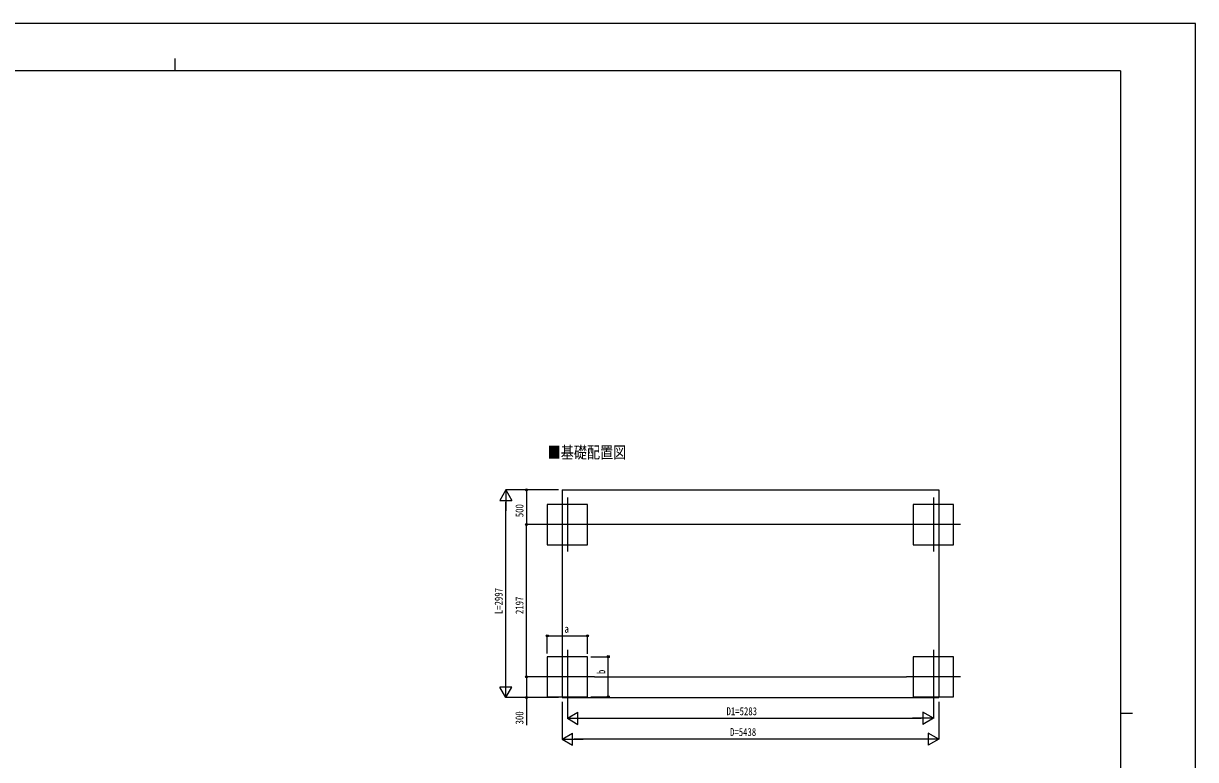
# Model space of a CAD drawing. Units: millimetres, scale not verified. Extents: x -14718 to 14718, y -10395 to 10395.
# Drawn here: x -2201 to 14718, y -233 to 10395 of the extents above; entities that cross this region are included whole.
import ezdxf
from ezdxf.enums import TextEntityAlignment as Align

# ---------------------------------------------------------------- set-up
doc = ezdxf.new("R2010")
doc.units = ezdxf.units.MM
doc.header["$LTSCALE"] = 50
for name, color, linetype in [('0-2_USER1', 3, 'Continuous'), ('0-3_YKK_12', 2, 'Continuous'), ('0-5_YKK_A1', 4, 'Continuous'), ('0-6_YKK_D', 6, 'Continuous'), ('0-7_YKK_ZWAK', 7, 'Continuous')]:
    doc.layers.add(name, color=color, linetype=linetype)
doc.styles.add('ＭＳ ゴシック', font='')
doc.styles.get('ＭＳ ゴシック').set_extended_font_data('MS Gothic')

msp = doc.modelspace()

# ---------------------------------------------------------------- linework, layer by layer
at = {"layer": '0-3_YKK_12'}
for p, q in [((5650.53, 3549.5), (5650.53, 2769.5)), ((10933.53, 3549.5), (10933.53, 2769.5)), ((6040.53, 3159.5), (5260.53, 3159.5)), ((11323.53, 3159.5), (10543.53, 3159.5)), ((5650.53, 1352.5), (5650.53, 572.5)), ((10933.53, 1352.5), (10933.53, 572.5)), ((6040.53, 962.5), (5260.53, 962.5)), ((11323.53, 962.5), (10543.53, 962.5))]:
    msp.add_line(p, q, dxfattribs=at)
at = {"layer": '0-5_YKK_A1'}
for p, q in [((5573.03, 3659.5), (5573.03, 662.5)), ((5573.03, 662.5), (11011.03, 662.5))]:
    msp.add_line(p, q, dxfattribs=at)
msp.add_lwpolyline([(5573.03, 3659.5), (11011.03, 3659.5), (11011.03, 662.5)], dxfattribs=at)
for points in [[(5940.53, 2869.5), (5940.53, 3449.5), (5360.53, 3449.5), (5360.53, 2869.5)], [(11223.53, 2869.5), (11223.53, 3449.5), (10643.53, 3449.5), (10643.53, 2869.5)], [(5940.53, 672.5), (5940.53, 1252.5), (5360.53, 1252.5), (5360.53, 672.5)], [(11223.53, 672.5), (11223.53, 1252.5), (10643.53, 1252.5), (10643.53, 672.5)]]:
    msp.add_lwpolyline(points, close=True, dxfattribs=at)
at = {"layer": '0-6_YKK_D'}
for p, q in [((4760.53, 3659.5), (4673.03, 3507.95)), ((5523.03, 3659.5), (4759.53, 3659.5)), ((4760.53, 3659.5), (4848.03, 3507.95)), ((4760.53, 3659.5), (4760.53, 3356.39)), ((5523.03, 3659.5), (5059.53, 3659.5)), ((5060.53, 3659.5), (5060.53, 3159.5)), ((4673.03, 3507.95), (4848.03, 3507.95)), ((4760.53, 837.5), (4760.53, 3484.5)), ((5259.53, 3159.5), (5059.53, 3159.5)), ((5259.53, 3159.5), (5059.53, 3159.5)), ((5060.53, 962.5), (5060.53, 3159.5)), ((10543.03, 3159.5), (6041.03, 3159.5)), ((5360.53, 1296.1), (5360.53, 1553.5)), ((5360.53, 1552.5), (5940.53, 1552.5)), ((5940.53, 1295.4), (5940.53, 1553.5)), ((5989.54, 1252.5), (6241.53, 1252.5)), ((6240.53, 672.5), (6240.53, 1252.5)), ((4760.53, 662.5), (4760.53, 965.61)), ((5259.53, 962.5), (5059.53, 962.5)), ((5259.53, 962.5), (5059.53, 962.5)), ((6041.03, 962.5), (10543.03, 962.5)), ((4760.53, 662.5), (4673.03, 814.05)), ((4848.03, 814.05), (4673.03, 814.05)), ((4760.53, 662.5), (4848.03, 814.05)), ((5523.03, 662.5), (4759.53, 662.5)), ((5523.03, 662.5), (5059.53, 662.5)), ((5573.03, 602.83), (5573.03, 61.5)), ((5650.53, 602.83), (5650.53, 361.5)), ((5987.61, 672.5), (6241.53, 672.5)), ((10933.53, 600.64), (10933.53, 361.5)), ((11011.03, 600.64), (11011.03, 61.5)), ((5650.53, 362.5), (5802.08, 450)), ((5650.53, 362.5), (5802.08, 275)), ((5650.53, 362.5), (5953.63, 362.5)), ((5802.08, 275), (5802.08, 450)), ((5825.53, 362.5), (10758.53, 362.5)), ((10933.53, 362.5), (10630.42, 362.5)), ((10933.53, 362.5), (10781.97, 450)), ((10781.97, 450), (10781.97, 275)), ((10933.53, 362.5), (10781.97, 275)), ((5573.03, 62.5), (5724.58, 150)), ((5573.03, 62.5), (5724.58, -25)), ((5573.03, 62.5), (5876.13, 62.5)), ((5724.58, -25), (5724.58, 150)), ((10836.03, 62.5), (5748.03, 62.5)), ((11011.03, 62.5), (10707.92, 62.5)), ((11011.03, 62.5), (10859.47, 150)), ((10859.47, 150), (10859.47, -25)), ((11011.03, 62.5), (10859.47, -25))]:
    msp.add_line(p, q, dxfattribs=at)
msp.add_lwpolyline([(5060.53, 962.5), (5060.53, 662.5), (5060.53, 264.91)], dxfattribs=at)
for centre in [(5060.53, 3659.5), (5060.53, 3159.5), (5060.53, 3159.5), (5360.53, 1552.5), (5940.53, 1552.5), (6240.53, 1252.5), (5060.53, 962.5), (5060.53, 962.5), (5060.53, 662.5), (6240.53, 672.5)]:
    msp.add_circle(centre, 14.88, dxfattribs=at)
at = {"layer": '0-7_YKK_ZWAK'}
for p, q in [((-17.43, 9887.5), (-17.43, 9712.5)), ((13632.57, 9712.5), (-13667.43, 9712.5)), ((13632.57, 9712.5), (13632.57, -8837.5)), ((13632.57, 437.5), (13807.57, 437.5))]:
    msp.add_line(p, q, dxfattribs=at)
msp.add_lwpolyline([(-14717.5, -10395), (14717.5, -10395), (14717.5, 10395), (-14717.5, 10395)], close=True, dxfattribs=at)

# ---------------------------------------------------------------- texts
at = {"layer": '0-2_USER1', "style": 'ＭＳ ゴシック', "width": 0.8}
msp.add_text('■基礎配置図', height=173.2, dxfattribs=at).set_placement((5365.8, 4063.94), align=Align.BOTTOM_LEFT)
at = {"layer": '0-6_YKK_D', "style": 'ＭＳ ゴシック', "width": 0.8}
for s, p in [('500', (5050.53, 3266.7)), ('L=2997', (4750.53, 1867)), ('2197', (5050.53, 1867.8)), ('b', (6230.53, 1001.71)), ('300', (5050.53, 274.91))]:
    msp.add_text(s, height=115.5, rotation=90, dxfattribs=at).set_placement(p, align=Align.BOTTOM_LEFT)
for s, p in [('a', (5608.53, 1562.5)), ('D1=5283', (7947.63, 372.5)), ('D=5438', (7998.03, 72.5))]:
    msp.add_text(s, height=115.5, dxfattribs=at).set_placement(p, align=Align.BOTTOM_LEFT)

doc.saveas('drawing.dxf')
